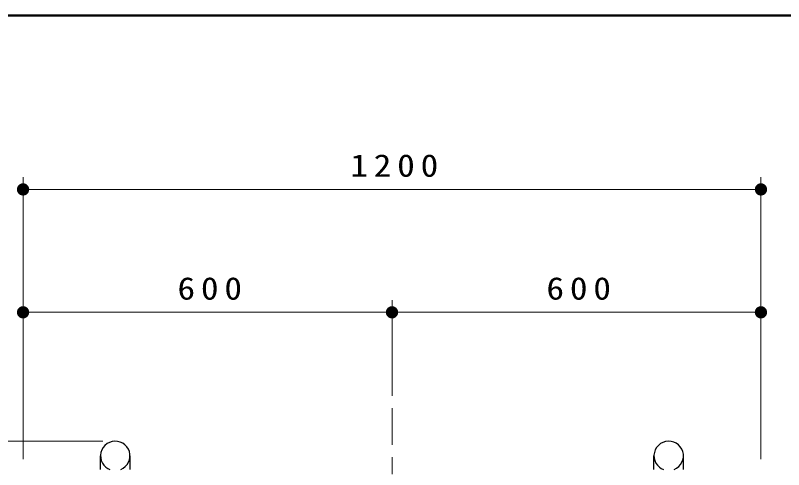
# Model space of a CAD drawing. Units: millimetres on the paper, scale 1:20. Extents: x -365 to 0, y 0 to 257.
# Drawn here: x -295.6 to -233.1, y 220 to 257 of the extents above; entities that cross this region are included whole.
import ezdxf

# ---------------------------------------------------------------- set-up
doc = ezdxf.new("R2010")
doc.units = ezdxf.units.MM
doc.linetypes.add('USER2', pattern=[6, 3, -1, 1, -1])
doc.layers.add('1_20', color=7, linetype='Continuous', lineweight=25)
doc.layers.add('LY_5', color=7, linetype='Continuous', lineweight=13)
doc.styles.add('ＭＳ ゴシック', font='')
doc.styles.get('ＭＳ ゴシック').set_extended_font_data('MS Gothic')

# ---------------------------------------------------------------- blocks, each defined once
blk = doc.blocks.new('filled_dot')
at = {"color": 0, "linetype": 'Continuous', "lineweight": -2, "const_width": 1.25}
blk.add_lwpolyline([(-0.625, 0, 1), (0.625, 0, 1)], format="xyb", close=True, dxfattribs=at)

msp = doc.modelspace()

# ---------------------------------------------------------------- linework, layer by layer
at = {"layer": '1_20', "lineweight": 13}
for p, q in [((-294.955, 220.872), (-294.955, 243.834)), ((-234.955, 220.872), (-234.955, 243.834)), ((-294.955, 242.834), (-234.955, 242.834)), ((-294.955, 220.872), (-294.955, 233.834)), ((-264.955, 226.037), (-264.955, 233.834)), ((-264.955, 226.037), (-264.955, 233.834)), ((-234.955, 220.872), (-234.955, 233.834)), ((-294.955, 232.834), (-264.955, 232.834)), ((-264.955, 232.834), (-234.955, 232.834)), ((-288.455, 222.347), (-304.808, 222.347))]:
    msp.add_line(p, q, dxfattribs=at)
at = {"layer": '1_20', "linetype": 'USER2', "lineweight": 13}
for p, q in [((-264.955, 225.037), (-264.955, 191.095)), ((-264.955, 191.652), (-264.955, 221.465))]:
    msp.add_line(p, q, dxfattribs=at)
at = {"layer": '1_20'}
for p, q in [((-288.655, 220.037), (-288.655, 221.151)), ((-286.255, 220.037), (-286.255, 221.151)), ((-243.655, 220.037), (-243.655, 221.151)), ((-241.255, 220.037), (-241.255, 221.151))]:
    msp.add_line(p, q, dxfattribs=at)
for points in [[(-287.017, 220.037), (-286.817, 220.138), (-286.64, 220.273), (-286.491, 220.439), (-286.375, 220.63), (-286.297, 220.838), (-286.259, 221.058), (-286.262, 221.281), (-286.307, 221.499), (-286.392, 221.705), (-286.513, 221.892), (-286.668, 222.053), (-286.849, 222.183), (-287.052, 222.277), (-287.269, 222.332), (-287.492, 222.346), (-287.714, 222.319), (-287.927, 222.25), (-288.123, 222.144), (-288.297, 222.003), (-288.441, 221.833), (-288.551, 221.639), (-288.622, 221.428), (-288.654, 221.207), (-288.643, 220.985), (-288.592, 220.768), (-288.501, 220.564), (-288.373, 220.381), (-288.214, 220.225), (-288.06, 220.118), (-287.892, 220.037)], [(-242.017, 220.037), (-241.817, 220.138), (-241.64, 220.273), (-241.491, 220.439), (-241.375, 220.63), (-241.297, 220.838), (-241.259, 221.058), (-241.262, 221.281), (-241.307, 221.499), (-241.392, 221.705), (-241.513, 221.892), (-241.668, 222.053), (-241.849, 222.183), (-242.052, 222.277), (-242.269, 222.332), (-242.492, 222.346), (-242.714, 222.319), (-242.927, 222.25), (-243.123, 222.144), (-243.297, 222.003), (-243.441, 221.833), (-243.55, 221.639), (-243.622, 221.428), (-243.654, 221.207), (-243.643, 220.985), (-243.592, 220.768), (-243.501, 220.564), (-243.373, 220.381), (-243.214, 220.225), (-243.06, 220.118), (-242.892, 220.037)]]:
    msp.add_lwpolyline(points, dxfattribs=at)
at = {"layer": 'LY_5', "lineweight": 50}
msp.add_line((0, 257), (-365, 257), dxfattribs=at)

# ---------------------------------------------------------------- block references
at = {"layer": '1_20', "lineweight": 13, "xscale": 0.4, "yscale": 0.4}
for p in [(-294.955, 242.834), (-294.955, 232.834), (-264.955, 232.834)]:
    msp.add_blockref('filled_dot', p, dxfattribs=at)
at = {"layer": '1_20', "lineweight": 13, "xscale": 0.4, "yscale": 0.4, "rotation": 180}
for p in [(-234.955, 242.834), (-264.955, 232.834), (-234.955, 232.834)]:
    msp.add_blockref('filled_dot', p, dxfattribs=at)

# ---------------------------------------------------------------- texts
at = {"layer": '1_20', "char_height": 1.833, "attachment_point": 8, "style": 'ＭＳ ゴシック'}
for s, insert in [('\\T1.33;\\W1.15;1200', (-264.534, 243.834)), ('\\T1.33;\\W1.15;600', (-279.538, 233.834)), ('\\T1.33;\\W1.15;600', (-249.538, 233.834))]:
    msp.add_mtext(s, dxfattribs=dict(at, insert=insert))

doc.saveas('drawing.dxf')
